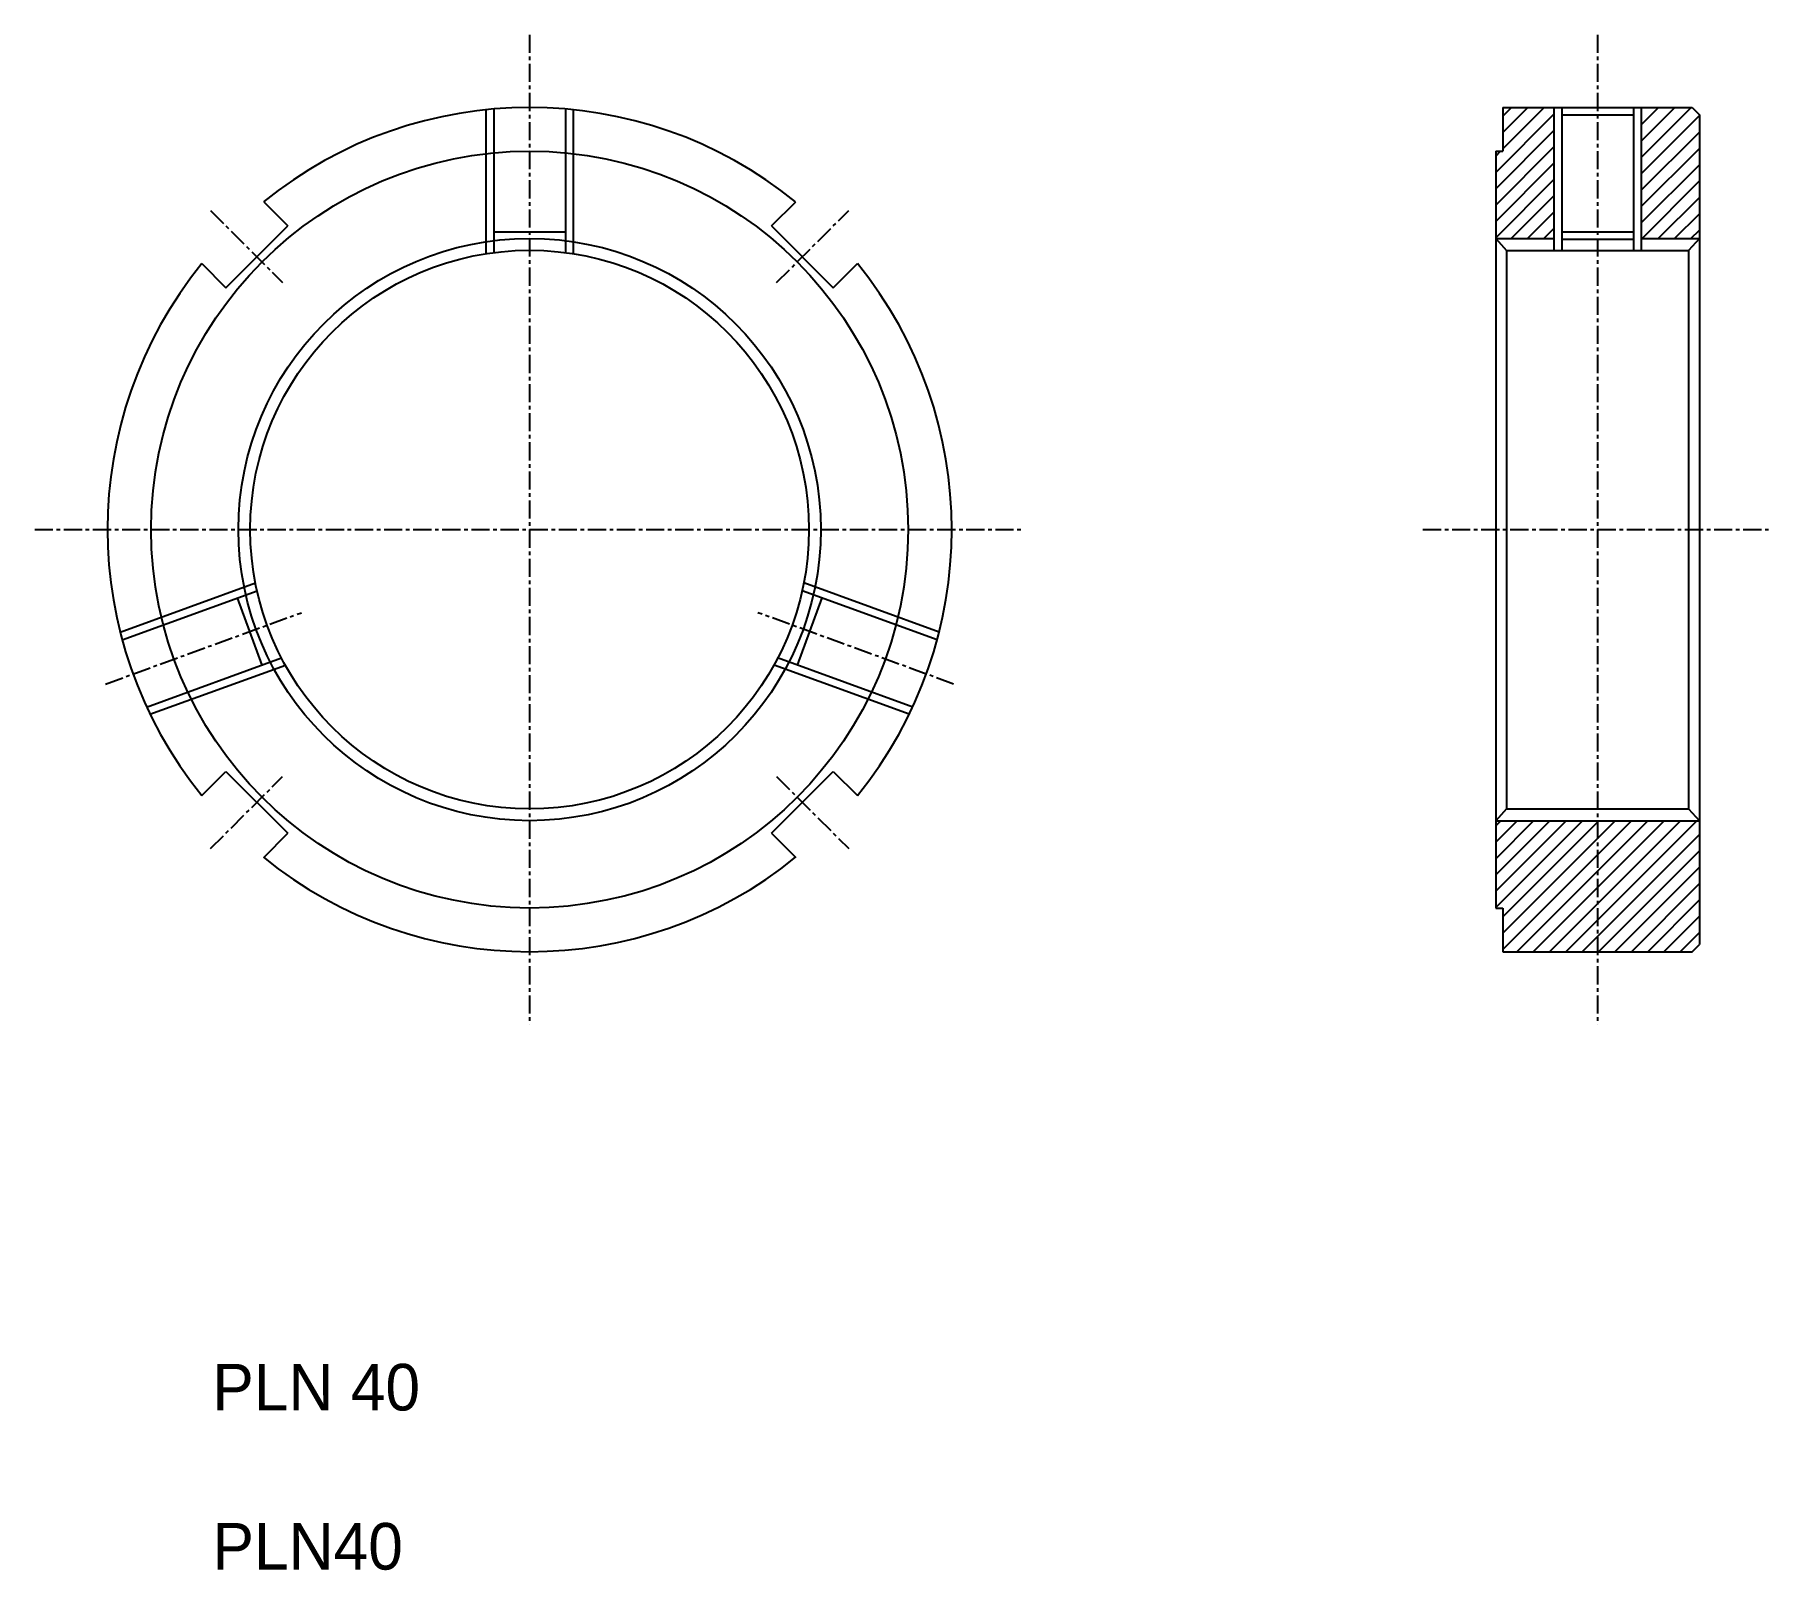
# Model space of a CAD drawing. Extents: x 115 to 234, y 67 to 172.
import ezdxf

# ---------------------------------------------------------------- set-up
doc = ezdxf.new("R2010")
doc.units = 0
doc.linetypes.add('CENTER', pattern=[2, 1.25, -0.25, 0.25, -0.25])
doc.linetypes.add('DASHED', pattern=[19.05, 12.7, -6.35])
doc.layers.get('0').update_dxf_attribs({"linetype": 'CONTINUOUS'})
doc.layers.add('CENTER', color=1, linetype='CENTER')

msp = doc.modelspace()

# ---------------------------------------------------------------- linework, layer by layer
at = {"color": 3, "linetype": 'DASHED'}
for p, q in [((145.82, 167.3), (145.82, 157.41)), ((146.36, 167.35), (146.36, 157.49)), ((151.28, 167.35), (151.28, 157.49)), ((151.82, 167.3), (151.82, 157.41)), ((146.36, 158.91), (151.28, 158.91)), ((120.69, 131.41), (129.99, 134.79)), ((120.83, 130.88), (130.1, 134.26)), ((130.44, 129.15), (128.76, 133.77)), ((168.89, 133.77), (167.21, 129.15)), ((176.82, 130.88), (167.55, 134.26)), ((176.95, 131.41), (167.66, 134.79)), ((122.51, 126.26), (131.78, 129.64)), ((122.74, 125.77), (132.04, 129.15)), ((174.9, 125.77), (165.61, 129.15)), ((175.14, 126.26), (165.86, 129.64))]:
    msp.add_line(p, q, dxfattribs=at)
for p, q in [((215.69, 167.46), (228.69, 167.46)), ((215.69, 167.46), (215.69, 164.46)), ((219.73, 167.46), (219.73, 157.64)), ((224.65, 167.46), (224.65, 157.64)), ((228.69, 167.46), (229.19, 166.96)), ((219.73, 166.96), (224.65, 166.96)), ((229.19, 166.96), (229.19, 109.96)), ((215.19, 164.46), (215.19, 112.46)), ((215.19, 164.46), (215.69, 164.46)), ((130.55, 160.97), (132.21, 159.32)), ((165.44, 159.32), (167.1, 160.97)), ((127.96, 155.07), (132.21, 159.32)), ((165.44, 159.32), (169.68, 155.07)), ((219.73, 158.91), (224.65, 158.91)), ((215.19, 158.46), (215.94, 157.64)), ((215.94, 157.64), (228.44, 157.64)), ((219.73, 158.41), (224.65, 158.41)), ((229.19, 158.46), (228.44, 157.64)), ((126.31, 156.73), (127.96, 155.07)), ((169.68, 155.07), (171.34, 156.73)), ((215.19, 156.19), (215.19, 156.19)), ((215.19, 138.46), (215.19, 138.46)), ((126.31, 120.18), (127.96, 121.84)), ((127.96, 121.84), (132.21, 117.6)), ((165.44, 117.6), (169.68, 121.84)), ((169.68, 121.84), (171.34, 120.18)), ((215.94, 119.27), (215.19, 118.46)), ((215.94, 119.27), (228.44, 119.27)), ((228.44, 119.27), (229.19, 118.46)), ((130.55, 115.94), (132.21, 117.6)), ((165.44, 117.6), (167.1, 115.94)), ((215.19, 112.46), (215.69, 112.46)), ((215.69, 112.46), (215.69, 109.46)), ((228.69, 109.46), (229.19, 109.96)), ((215.69, 109.46), (228.69, 109.46))]:
    msp.add_line(p, q)
at = {"color": 3}
for p, q in [((215.69, 165.74), (217.4, 167.46)), ((215.69, 164.62), (218.52, 167.46)), ((215.69, 166.87), (216.28, 167.46)), ((219.19, 167.46), (219.19, 157.64)), ((225.19, 167.46), (225.19, 157.64)), ((225.19, 165.14), (227.5, 167.46)), ((225.19, 164.02), (228.62, 167.46)), ((225.19, 167.39), (225.26, 167.46)), ((225.19, 166.26), (226.38, 167.46)), ((215.19, 163), (219.19, 167)), ((225.19, 162.9), (229.19, 166.9)), ((215.19, 161.88), (219.19, 165.88)), ((215.19, 160.75), (219.19, 164.75)), ((225.19, 161.77), (229.19, 165.77)), ((215.19, 164.12), (215.52, 164.46)), ((215.19, 159.63), (219.19, 163.63)), ((225.19, 160.65), (229.19, 164.65)), ((225.19, 159.53), (229.19, 163.53)), ((215.19, 158.51), (219.19, 162.51)), ((225.24, 158.46), (229.19, 162.41)), ((216.26, 158.46), (219.19, 161.39)), ((226.36, 158.46), (229.19, 161.28)), ((217.38, 158.46), (219.19, 160.26)), ((227.48, 158.46), (229.19, 160.16)), ((218.5, 158.46), (219.19, 159.14)), ((228.6, 158.46), (229.19, 159.04)), ((215.19, 158.46), (219.19, 158.46)), ((215.94, 157.64), (215.94, 119.27)), ((225.19, 158.46), (229.19, 158.46)), ((228.44, 157.64), (228.44, 119.27)), ((215.19, 118.46), (229.19, 118.46)), ((215.19, 116.98), (216.67, 118.46)), ((215.19, 115.85), (217.79, 118.46)), ((215.19, 114.73), (218.91, 118.46)), ((215.19, 113.61), (220.03, 118.46)), ((215.19, 112.49), (221.16, 118.46)), ((215.19, 118.1), (215.54, 118.46)), ((215.69, 111.86), (222.28, 118.46)), ((215.69, 110.74), (223.4, 118.46)), ((215.69, 109.62), (224.52, 118.46)), ((216.65, 109.46), (225.65, 118.46)), ((217.77, 109.46), (226.77, 118.46)), ((218.89, 109.46), (227.89, 118.46)), ((220.01, 109.46), (229.01, 118.46)), ((221.14, 109.46), (229.19, 117.51)), ((222.26, 109.46), (229.19, 116.38)), ((223.38, 109.46), (229.19, 115.26)), ((224.51, 109.46), (229.19, 114.14)), ((225.63, 109.46), (229.19, 113.02)), ((226.75, 109.46), (229.19, 111.89)), ((227.87, 109.46), (229.19, 110.77))]:
    msp.add_line(p, q, dxfattribs=at)
for radius in [26, 19.19]:
    msp.add_circle((148.82, 138.46), radius)
msp.add_circle((148.82, 138.46), 20, dxfattribs=at)
for start, end in [(50.9378, 129.0622), (140.9378, 219.0622), (320.9378, 39.0622), (230.9378, 309.0622)]:
    msp.add_arc((148.82, 138.46), 29, start, end)
at = {"layer": 'CENTER', "color": 1, "linetype": 'CENTER'}
for p, q in [((148.82, 172.46), (148.82, 104.46)), ((222.19, 172.46), (222.19, 104.46)), ((126.9, 160.38), (131.85, 155.43)), ((165.79, 155.43), (170.74, 160.38)), ((114.82, 138.46), (182.82, 138.46)), ((210.19, 138.46), (234.19, 138.46)), ((119.69, 127.85), (133.14, 132.75)), ((177.95, 127.85), (164.5, 132.75)), ((126.9, 116.54), (131.85, 121.49)), ((165.79, 121.49), (170.74, 116.54))]:
    msp.add_line(p, q, dxfattribs=at)

# ---------------------------------------------------------------- texts
for s, p in [('PLN 40', (127.02, 77.94)), ('PLN40', (127.03, 67.01))]:
    msp.add_text(s, height=3.2).set_placement(p)

doc.saveas('drawing.dxf')
